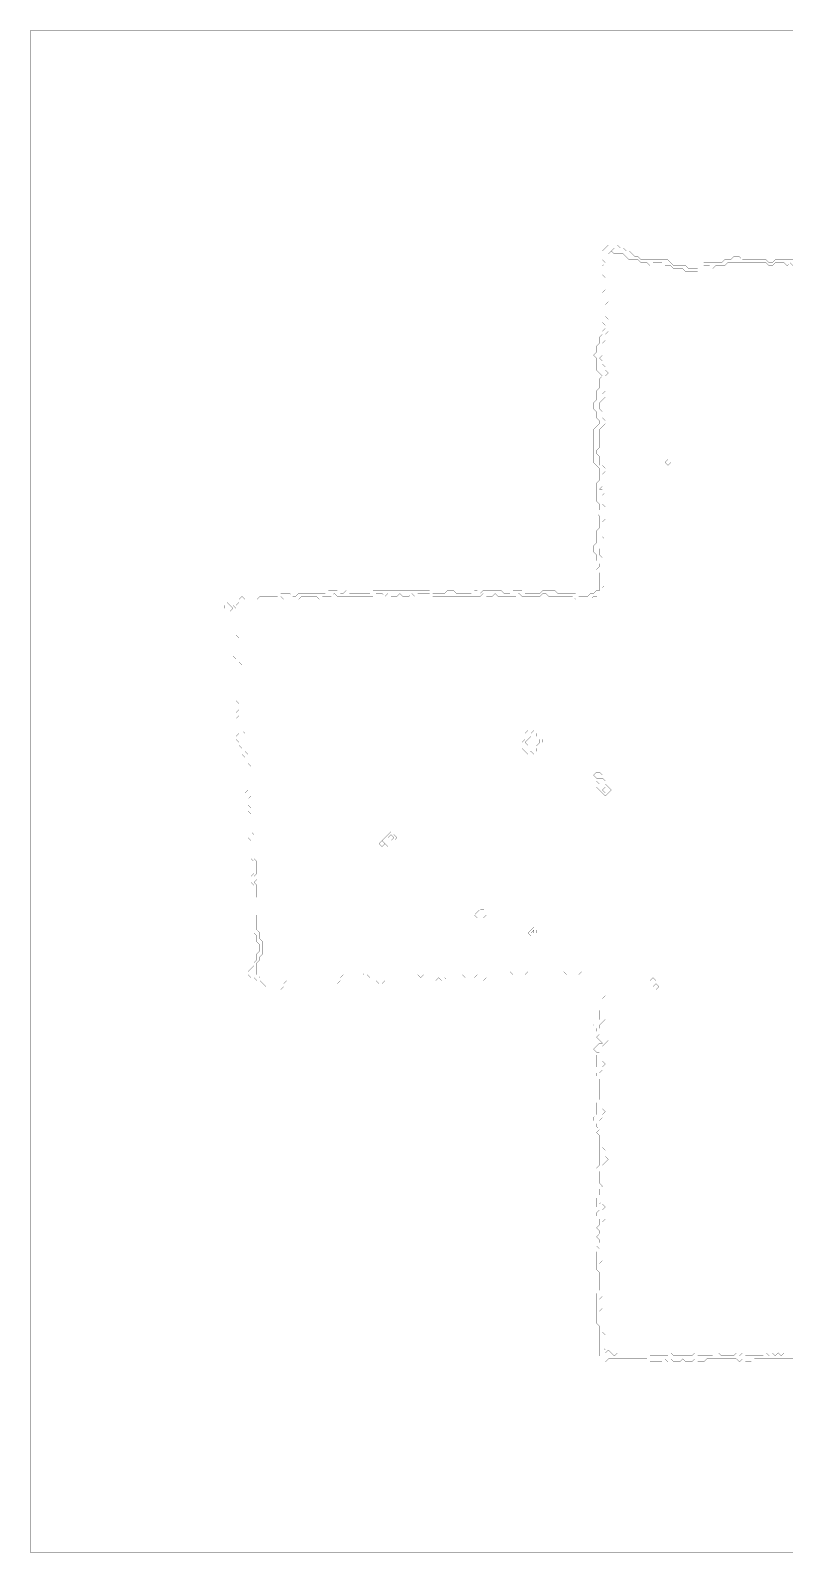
# Model space of a CAD drawing. Header units: metres. Extents: x 0 to 4936, y -4936 to 0.
# Drawn here: x 0 to 2468, y -4936 to 0 of the extents above; entities that cross this region are included whole.
import ezdxf

# ---------------------------------------------------------------- set-up
doc = ezdxf.new("R2010")
doc.units = ezdxf.units.M
doc.layers.add('conductor', color=1, linetype='Continuous')
doc.layers.add('substrate', color=5, linetype='Continuous')

msp = doc.modelspace()

# ---------------------------------------------------------------- linework, layer by layer
at = {"layer": 'conductor', "const_width": 0.5}
msp.add_lwpolyline([(2472.5, -763), (2462.8, -753.3), (2453.2, -763), (2443.5, -753.3), (2433.9, -753.3), (2424.2, -753.3), (2414.6, -753.3), (2404.9, -763), (2395.2, -763), (2385.6, -753.3), (2375.9, -753.3), (2366.3, -753.3), (2356.6, -753.3), (2346.9, -753.3), (2337.3, -753.3), (2327.6, -753.3), (2318, -753.3), (2308.3, -753.3), (2298.7, -753.3), (2289, -753.3), (2279.3, -753.3), (2269.7, -753.3), (2260, -753.3), (2250.4, -763), (2240.7, -763), (2231, -763), (2221.4, -763), (2211.7, -772.7), (2202.1, -763), (2192.4, -763), (2182.8, -763), (2173.1, -772.7), (2163.4, -782.3), (2153.8, -782.3), (2144.1, -782.3), (2134.5, -782.3), (2124.8, -782.3), (2115.1, -772.7), (2105.5, -772.7), (2095.8, -772.7), (2086.2, -772.7), (2076.5, -763), (2066.9, -763), (2057.2, -763), (2047.5, -753.3), (2037.9, -753.3), (2028.2, -753.3), (2018.6, -753.3), (2008.9, -763), (1999.2, -753.3), (1989.6, -753.3), (1979.9, -753.3), (1970.3, -743.7), (1960.6, -743.7), (1951, -743.7), (1941.3, -743.7), (1931.6, -734), (1922, -724.4), (1912.3, -724.4), (1902.7, -724.4), (1893, -724.4), (1883.3, -714.7), (1893, -705), (1883.3, -714.7), (1873.7, -724.4), (1873.7, -734), (1873.7, -743.7), (1873.7, -753.3), (1873.7, -763), (1873.7, -772.7), (1873.7, -782.3), (1873.7, -792), (1873.7, -801.6), (1873.7, -811.3), (1873.7, -820.9), (1873.7, -830.6), (1873.7, -840.3), (1873.7, -849.9), (1873.7, -859.6), (1873.7, -869.2), (1873.7, -878.9), (1864, -888.6), (1864, -898.2), (1864, -907.9), (1864, -917.5), (1864, -927.2), (1873.7, -936.8), (1873.7, -946.5), (1873.7, -956.2), (1873.7, -965.8), (1873.7, -975.5), (1864, -985.1), (1864, -994.8), (1864, -1004.5), (1854.4, -1014.1), (1854.4, -1023.8), (1854.4, -1033.4), (1854.4, -1043.1), (1854.4, -1052.7), (1844.7, -1062.4), (1854.4, -1072.1), (1854.4, -1081.7), (1864, -1091.4), (1864, -1101), (1873.7, -1110.7), (1864, -1120.4), (1864, -1130), (1864, -1139.7), (1864, -1149.3), (1864, -1159), (1864, -1168.6), (1854.4, -1178.3), (1864, -1188), (1854.4, -1197.6), (1844.7, -1207.3), (1844.7, -1216.9), (1844.7, -1226.6), (1854.4, -1236.2), (1854.4, -1245.9), (1854.4, -1255.6), (1864, -1265.2), (1864, -1274.9), (1854.4, -1284.5), (1844.7, -1294.2), (1844.7, -1303.9), (1844.7, -1313.5), (1844.7, -1323.2), (1844.7, -1332.8), (1844.7, -1342.5), (1844.7, -1352.1), (1835.1, -1361.8), (1835.1, -1371.5), (1844.7, -1381.1), (1844.7, -1390.8), (1844.7, -1400.4), (1844.7, -1410.1), (1854.4, -1410.1), (1864, -1419.8), (1864, -1429.4), (1854.4, -1439.1), (1854.4, -1448.7), (1854.4, -1458.4), (1854.4, -1468), (1854.4, -1477.7), (1844.7, -1487.4), (1854.4, -1487.4), (1864, -1497), (1854.4, -1506.7), (1854.4, -1516.3), (1854.4, -1526), (1854.4, -1535.7), (1864, -1545.3), (1864, -1555), (1864, -1564.6), (1864, -1574.3), (1864, -1583.9), (1854.4, -1593.6), (1854.4, -1603.3), (1854.4, -1612.9), (1854.4, -1622.6), (1854.4, -1632.2), (1854.4, -1641.9), (1864, -1651.6), (1854.4, -1661.2), (1854.4, -1670.9), (1844.7, -1680.5), (1844.7, -1690.2), (1844.7, -1699.8), (1854.4, -1709.5), (1854.4, -1719.2), (1854.4, -1728.8), (1854.4, -1738.5), (1854.4, -1748.1), (1854.4, -1757.8), (1854.4, -1767.5), (1864, -1777.1), (1864, -1786.8), (1864, -1796.4), (1854.4, -1806.1), (1854.4, -1815.7), (1844.7, -1825.4), (1835.1, -1835.1), (1825.4, -1835.1), (1815.7, -1844.7), (1806.1, -1844.7), (1796.4, -1844.7), (1786.8, -1844.7), (1777.1, -1844.7), (1767.5, -1844.7), (1757.8, -1835.1), (1748.1, -1835.1), (1738.5, -1835.1), (1728.8, -1835.1), (1719.2, -1835.1), (1709.5, -1835.1), (1699.8, -1835.1), (1690.2, -1835.1), (1680.5, -1835.1), (1670.9, -1825.4), (1661.2, -1825.4), (1651.6, -1835.1), (1641.9, -1835.1), (1632.2, -1835.1), (1622.6, -1835.1), (1612.9, -1835.1), (1603.3, -1835.1), (1593.6, -1835.1), (1583.9, -1825.4), (1574.3, -1835.1), (1564.6, -1835.1), (1555, -1835.1), (1545.3, -1835.1), (1535.7, -1835.1), (1526, -1835.1), (1516.3, -1835.1), (1506.7, -1825.4), (1497, -1835.1), (1487.4, -1835.1), (1477.7, -1835.1), (1468, -1825.4), (1458.4, -1835.1), (1448.7, -1835.1), (1439.1, -1835.1), (1429.4, -1835.1), (1419.8, -1835.1), (1410.1, -1835.1), (1400.4, -1835.1), (1390.8, -1835.1), (1381.1, -1835.1), (1371.5, -1835.1), (1361.8, -1835.1), (1352.1, -1835.1), (1342.5, -1835.1), (1332.8, -1835.1), (1323.2, -1835.1), (1313.5, -1835.1), (1303.9, -1835.1), (1294.2, -1825.4), (1284.5, -1825.4), (1274.9, -1825.4), (1265.2, -1825.4), (1255.6, -1825.4), (1245.9, -1835.1), (1236.2, -1825.4), (1226.6, -1835.1), (1216.9, -1835.1), (1207.3, -1835.1), (1197.6, -1825.4), (1188, -1835.1), (1178.3, -1835.1), (1168.6, -1835.1), (1159, -1825.4), (1149.3, -1835.1), (1139.7, -1825.4), (1130, -1825.4), (1120.4, -1825.4), (1110.7, -1835.1), (1101, -1835.1), (1091.4, -1835.1), (1081.7, -1835.1), (1072.1, -1835.1), (1062.4, -1835.1), (1052.7, -1835.1), (1043.1, -1835.1), (1033.4, -1835.1), (1023.8, -1835.1), (1014.1, -1835.1), (1004.5, -1835.1), (994.8, -1835.1), (985.1, -1825.4), (975.5, -1835.1), (965.8, -1835.1), (956.2, -1835.1), (946.5, -1835.1), (936.8, -1844.7), (927.2, -1835.1), (917.5, -1835.1), (907.9, -1835.1), (898.2, -1835.1), (888.6, -1835.1), (878.9, -1835.1), (869.2, -1844.7), (859.6, -1844.7), (849.9, -1844.7), (840.3, -1844.7), (830.6, -1844.7), (820.9, -1844.7), (811.3, -1835.1), (801.6, -1844.7), (792, -1844.7), (782.3, -1844.7), (772.7, -1844.7), (763, -1844.7), (753.3, -1854.4), (743.7, -1854.4), (734, -1854.4), (724.4, -1854.4), (714.7, -1854.4), (705, -1854.4), (695.4, -1854.4), (685.7, -1854.4), (676.1, -1854.4), (666.4, -1864), (656.8, -1864), (666.4, -1873.7), (666.4, -1883.3), (666.4, -1893), (666.4, -1902.7), (666.4, -1912.3), (676.1, -1922), (676.1, -1931.6), (676.1, -1941.3), (676.1, -1951), (666.4, -1960.6), (676.1, -1970.3), (676.1, -1979.9), (676.1, -1989.6), (676.1, -1999.2), (676.1, -2008.9), (676.1, -2018.6), (676.1, -2028.2), (676.1, -2037.9), (676.1, -2047.5), (685.7, -2057.2), (685.7, -2066.9), (685.7, -2076.5), (685.7, -2086.2), (685.7, -2095.8), (685.7, -2105.5), (685.7, -2115.1), (685.7, -2124.8), (685.7, -2134.5), (685.7, -2144.1), (685.7, -2153.8), (685.7, -2163.4), (685.7, -2173.1), (685.7, -2182.8), (685.7, -2192.4), (685.7, -2202.1), (685.7, -2211.7), (685.7, -2221.4), (685.7, -2231), (685.7, -2240.7), (685.7, -2250.4), (685.7, -2260), (685.7, -2269.7), (695.4, -2279.3), (695.4, -2289), (695.4, -2298.7), (695.4, -2308.3), (695.4, -2318), (695.4, -2327.6), (695.4, -2337.3), (705, -2346.9), (705, -2356.6), (705, -2366.3), (705, -2375.9), (714.7, -2385.6), (714.7, -2395.2), (714.7, -2404.9), (714.7, -2414.6), (714.7, -2424.2), (714.7, -2433.9), (714.7, -2443.5), (714.7, -2453.2), (714.7, -2462.8), (714.7, -2472.5), (714.7, -2482.2), (705, -2491.8), (705, -2501.5), (705, -2511.1), (714.7, -2520.8), (705, -2530.4), (714.7, -2540.1), (714.7, -2549.8), (714.7, -2559.4), (714.7, -2569.1), (714.7, -2578.7), (714.7, -2588.4), (714.7, -2598.1), (724.4, -2607.7), (724.4, -2617.4), (724.4, -2627), (724.4, -2636.7), (724.4, -2646.3), (724.4, -2656), (724.4, -2665.7), (724.4, -2675.3), (724.4, -2685), (734, -2694.6), (734, -2704.3), (734, -2714), (734, -2723.6), (734, -2733.3), (724.4, -2742.9), (734, -2752.6), (724.4, -2762.2), (734, -2771.9), (734, -2781.6), (734, -2791.2), (734, -2800.9), (734, -2810.5), (724.4, -2820.2), (724.4, -2829.9), (724.4, -2839.5), (724.4, -2849.2), (724.4, -2858.8), (734, -2868.5), (734, -2878.1), (734, -2887.8), (734, -2897.5), (734, -2907.1), (734, -2916.8), (743.7, -2926.4), (743.7, -2936.1), (743.7, -2945.8), (753.3, -2955.4), (753.3, -2965.1), (753.3, -2974.7), (753.3, -2984.4), (753.3, -2994), (743.7, -3003.7), (743.7, -3013.4), (734, -3023), (734, -3032.7), (734, -3042.3), (734, -3052), (734, -3061.7), (743.7, -3071.3), (753.3, -3071.3), (763, -3071.3), (772.7, -3081), (782.3, -3081), (792, -3081), (801.6, -3090.6), (811.3, -3090.6), (820.9, -3090.6), (830.6, -3081), (840.3, -3081), (849.9, -3081), (859.6, -3081), (869.2, -3081), (878.9, -3081), (888.6, -3081), (898.2, -3081), (907.9, -3071.3), (917.5, -3071.3), (927.2, -3071.3), (936.8, -3071.3), (946.5, -3071.3), (956.2, -3071.3), (965.8, -3071.3), (975.5, -3071.3), (985.1, -3071.3), (994.8, -3071.3), (1004.5, -3071.3), (1014.1, -3061.7), (1023.8, -3061.7), (1033.4, -3061.7), (1043.1, -3061.7), (1052.7, -3061.7), (1062.4, -3061.7), (1072.1, -3052), (1081.7, -3061.7), (1091.4, -3061.7), (1101, -3071.3), (1110.7, -3071.3), (1120.4, -3071.3), (1130, -3071.3), (1139.7, -3071.3), (1149.3, -3071.3), (1159, -3071.3), (1168.6, -3071.3), (1178.3, -3071.3), (1188, -3071.3), (1197.6, -3071.3), (1207.3, -3071.3), (1216.9, -3071.3), (1226.6, -3061.7), (1236.2, -3061.7), (1245.9, -3061.7), (1255.6, -3061.7), (1265.2, -3071.3), (1274.9, -3061.7), (1284.5, -3061.7), (1294.2, -3061.7), (1303.9, -3061.7), (1313.5, -3061.7), (1323.2, -3061.7), (1332.8, -3061.7), (1342.5, -3061.7), (1352.1, -3061.7), (1361.8, -3061.7), (1371.5, -3061.7), (1381.1, -3061.7), (1390.8, -3061.7), (1400.4, -3061.7), (1410.1, -3071.3), (1419.8, -3071.3), (1429.4, -3071.3), (1439.1, -3071.3), (1448.7, -3061.7), (1458.4, -3061.7), (1468, -3061.7), (1477.7, -3061.7), (1487.4, -3061.7), (1497, -3061.7), (1506.7, -3061.7), (1516.3, -3061.7), (1526, -3052), (1535.7, -3052), (1545.3, -3052), (1555, -3052), (1564.6, -3061.7), (1574.3, -3061.7), (1583.9, -3061.7), (1593.6, -3061.7), (1603.3, -3061.7), (1612.9, -3052), (1622.6, -3052), (1632.2, -3052), (1641.9, -3052), (1651.6, -3052), (1661.2, -3052), (1670.9, -3052), (1680.5, -3052), (1690.2, -3052), (1699.8, -3052), (1709.5, -3052), (1719.2, -3052), (1728.8, -3052), (1738.5, -3061.7), (1748.1, -3061.7), (1757.8, -3061.7), (1767.5, -3061.7), (1777.1, -3061.7), (1786.8, -3052), (1796.4, -3052), (1806.1, -3052), (1815.7, -3052), (1825.4, -3061.7), (1835.1, -3061.7), (1844.7, -3071.3), (1854.4, -3081), (1864, -3090.6), (1864, -3100.3), (1873.7, -3109.9), (1873.7, -3119.6), (1873.7, -3129.3), (1873.7, -3138.9), (1864, -3148.6), (1864, -3158.2), (1864, -3167.9), (1864, -3177.5), (1864, -3187.2), (1864, -3196.9), (1864, -3206.5), (1854.4, -3216.2), (1844.7, -3225.8), (1844.7, -3235.5), (1854.4, -3235.5), (1864, -3245.2), (1864, -3254.8), (1864, -3264.5), (1873.7, -3274.1), (1864, -3283.8), (1854.4, -3293.4), (1854.4, -3303.1), (1854.4, -3312.8), (1854.4, -3322.4), (1854.4, -3332.1), (1844.7, -3341.7), (1854.4, -3341.7), (1864, -3351.4), (1854.4, -3361.1), (1854.4, -3370.7), (1844.7, -3380.4), (1854.4, -3390), (1864, -3399.7), (1864, -3409.3), (1864, -3419), (1864, -3428.7), (1864, -3438.3), (1864, -3448), (1854.4, -3457.6), (1854.4, -3467.3), (1854.4, -3477), (1854.4, -3486.6), (1844.7, -3496.3), (1854.4, -3496.3), (1864, -3505.9), (1854.4, -3515.6), (1854.4, -3525.2), (1844.7, -3534.9), (1854.4, -3544.6), (1854.4, -3554.2), (1864, -3563.9), (1864, -3573.5), (1873.7, -3583.2), (1864, -3592.9), (1854.4, -3602.5), (1854.4, -3612.2), (1854.4, -3621.8), (1864, -3631.5), (1864, -3641.1), (1864, -3650.8), (1873.7, -3660.5), (1864, -3670.1), (1854.4, -3679.8), (1854.4, -3689.4), (1854.4, -3699.1), (1864, -3708.8), (1864, -3718.4), (1864, -3728.1), (1873.7, -3737.7), (1864, -3747.4), (1864, -3757), (1854.4, -3766.7), (1854.4, -3776.4), (1854.4, -3786), (1854.4, -3795.7), (1844.7, -3805.3), (1854.4, -3805.3), (1864, -3815), (1854.4, -3824.6), (1854.4, -3834.3), (1854.4, -3844), (1864, -3853.6), (1854.4, -3863.3), (1854.4, -3872.9), (1854.4, -3882.6), (1854.4, -3892.3), (1854.4, -3901.9), (1854.4, -3911.6), (1854.4, -3921.2), (1854.4, -3930.9), (1854.4, -3940.5), (1854.4, -3950.2), (1854.4, -3959.9), (1854.4, -3969.5), (1854.4, -3979.2), (1854.4, -3988.8), (1844.7, -3998.5), (1854.4, -4008.2), (1854.4, -4017.8), (1854.4, -4027.5), (1854.4, -4037.1), (1854.4, -4046.8), (1854.4, -4056.4), (1854.4, -4066.1), (1854.4, -4075.8), (1854.4, -4085.4), (1854.4, -4095.1), (1854.4, -4104.7), (1844.7, -4114.4), (1854.4, -4124.1), (1854.4, -4133.7), (1854.4, -4143.4), (1844.7, -4153), (1854.4, -4162.7), (1854.4, -4172.3), (1854.4, -4182), (1854.4, -4191.7), (1854.4, -4201.3), (1854.4, -4211), (1854.4, -4220.6), (1864, -4230.3), (1854.4, -4240), (1854.4, -4249.6), (1854.4, -4259.3), (1854.4, -4268.9), (1864, -4278.6), (1864, -4288.2), (1873.7, -4278.6), (1883.3, -4288.2), (1893, -4297.9), (1902.7, -4288.2), (1912.3, -4288.2), (1922, -4288.2), (1931.6, -4288.2), (1941.3, -4288.2), (1951, -4288.2), (1960.6, -4288.2), (1970.3, -4288.2), (1979.9, -4288.2), (1989.6, -4288.2), (1999.2, -4288.2), (2008.9, -4297.9), (2018.6, -4297.9), (2028.2, -4297.9), (2037.9, -4297.9), (2047.5, -4297.9), (2057.2, -4297.9), (2066.9, -4297.9), (2076.5, -4288.2), (2086.2, -4297.9), (2095.8, -4297.9), (2105.5, -4297.9), (2115.1, -4297.9), (2124.8, -4297.9), (2134.5, -4297.9), (2144.1, -4297.9), (2153.8, -4288.2), (2163.4, -4297.9), (2173.1, -4297.9), (2182.8, -4297.9), (2192.4, -4297.9), (2202.1, -4297.9), (2211.7, -4297.9), (2221.4, -4288.2), (2231, -4288.2), (2240.7, -4297.9), (2250.4, -4297.9), (2260, -4297.9), (2269.7, -4297.9), (2279.3, -4297.9), (2289, -4288.2), (2298.7, -4297.9), (2308.3, -4288.2), (2318, -4297.9), (2327.6, -4297.9), (2337.3, -4297.9), (2346.9, -4297.9), (2356.6, -4297.9), (2366.3, -4297.9), (2375.9, -4297.9), (2385.6, -4288.2), (2395.2, -4297.9), (2404.9, -4288.2), (2414.6, -4297.9), (2424.2, -4288.2), (2433.9, -4297.9), (2443.5, -4288.2), (2453.2, -4288.2), (2462.8, -4288.2), (2472.5, -4297.9)], dxfattribs=at)
for points in [[(2057.2, -1400.4), (2066.9, -1390.8), (2076.5, -1400.4), (2066.9, -1410.1)], [(1603.3, -2279.3), (1612.9, -2269.7), (1622.6, -2279.3), (1632.2, -2269.7), (1641.9, -2279.3), (1641.9, -2289), (1651.6, -2289), (1661.2, -2298.7), (1661.2, -2308.3), (1651.6, -2318), (1641.9, -2327.6), (1641.9, -2337.3), (1632.2, -2346.9), (1622.6, -2337.3), (1612.9, -2346.9), (1603.3, -2337.3), (1593.6, -2327.6), (1593.6, -2318), (1593.6, -2308.3), (1603.3, -2298.7), (1603.3, -2289)], [(1825.4, -2414.6), (1835.1, -2404.9), (1844.7, -2404.9), (1854.4, -2414.6), (1844.7, -2424.2), (1835.1, -2424.2)], [(1835.1, -2433.9), (1844.7, -2424.2), (1854.4, -2424.2), (1864, -2433.9), (1864, -2443.5), (1873.7, -2453.2), (1883.3, -2462.8), (1873.7, -2472.5), (1864, -2482.2), (1854.4, -2472.5), (1844.7, -2462.8), (1835.1, -2453.2), (1844.7, -2443.5)], [(1159, -2607.7), (1168.6, -2598.1), (1178.3, -2607.7), (1188, -2617.4), (1178.3, -2627), (1178.3, -2636.7), (1168.6, -2646.3), (1159, -2646.3), (1149.3, -2636.7), (1139.7, -2627), (1149.3, -2617.4)], [(1130, -2636.7), (1139.7, -2627), (1149.3, -2636.7), (1139.7, -2646.3)], [(1448.7, -2858.8), (1458.4, -2849.2), (1468, -2849.2), (1477.7, -2858.8), (1477.7, -2868.5), (1468, -2878.1), (1458.4, -2878.1), (1448.7, -2878.1), (1439.1, -2868.5)], [(1622.6, -2916.8), (1632.2, -2907.1), (1641.9, -2916.8), (1641.9, -2926.4), (1632.2, -2936.1), (1622.6, -2936.1), (1612.9, -2926.4)], [(2008.9, -3081), (2018.6, -3071.3), (2028.2, -3081), (2028.2, -3090.6), (2018.6, -3100.3), (2008.9, -3090.6)], [(2018.6, -3100.3), (2028.2, -3090.6), (2037.9, -3100.3), (2028.2, -3109.9)]]:
    msp.add_lwpolyline(points, close=True, dxfattribs=at)
at = {"layer": 'substrate', "const_width": 0.5}
for points in [[(2472.5, 0), (2462.8, 0), (2453.2, 0), (2443.5, 0), (2433.9, 0), (2424.2, 0), (2414.6, 0), (2404.9, 0), (2395.2, 0), (2385.6, 0), (2375.9, 0), (2366.3, 0), (2356.6, 0), (2346.9, 0), (2337.3, 0), (2327.6, 0), (2318, 0), (2308.3, 0), (2298.7, 0), (2289, 0), (2279.3, 0), (2269.7, 0), (2260, 0), (2250.4, 0), (2240.7, 0), (2231, 0), (2221.4, 0), (2211.7, 0), (2202.1, 0), (2192.4, 0), (2182.8, 0), (2173.1, 0), (2163.4, 0), (2153.8, 0), (2144.1, 0), (2134.5, 0), (2124.8, 0), (2115.1, 0), (2105.5, 0), (2095.8, 0), (2086.2, 0), (2076.5, 0), (2066.9, 0), (2057.2, 0), (2047.5, 0), (2037.9, 0), (2028.2, 0), (2018.6, 0), (2008.9, 0), (1999.2, 0), (1989.6, 0), (1979.9, 0), (1970.3, 0), (1960.6, 0), (1951, 0), (1941.3, 0), (1931.6, 0), (1922, 0), (1912.3, 0), (1902.7, 0), (1893, 0), (1883.3, 0), (1873.7, 0), (1864, 0), (1854.4, 0), (1844.7, 0), (1835.1, 0), (1825.4, 0), (1815.7, 0), (1806.1, 0), (1796.4, 0), (1786.8, 0), (1777.1, 0), (1767.5, 0), (1757.8, 0), (1748.1, 0), (1738.5, 0), (1728.8, 0), (1719.2, 0), (1709.5, 0), (1699.8, 0), (1690.2, 0), (1680.5, 0), (1670.9, 0), (1661.2, 0), (1651.6, 0), (1641.9, 0), (1632.2, 0), (1622.6, 0), (1612.9, 0), (1603.3, 0), (1593.6, 0), (1583.9, 0), (1574.3, 0), (1564.6, 0), (1555, 0), (1545.3, 0), (1535.7, 0), (1526, 0), (1516.3, 0), (1506.7, 0), (1497, 0), (1487.4, 0), (1477.7, 0), (1468, 0), (1458.4, 0), (1448.7, 0), (1439.1, 0), (1429.4, 0), (1419.8, 0), (1410.1, 0), (1400.4, 0), (1390.8, 0), (1381.1, 0), (1371.5, 0), (1361.8, 0), (1352.1, 0), (1342.5, 0), (1332.8, 0), (1323.2, 0), (1313.5, 0), (1303.9, 0), (1294.2, 0), (1284.5, 0), (1274.9, 0), (1265.2, 0), (1255.6, 0), (1245.9, 0), (1236.2, 0), (1226.6, 0), (1216.9, 0), (1207.3, 0), (1197.6, 0), (1188, 0), (1178.3, 0), (1168.6, 0), (1159, 0), (1149.3, 0), (1139.7, 0), (1130, 0), (1120.4, 0), (1110.7, 0), (1101, 0), (1091.4, 0), (1081.7, 0), (1072.1, 0), (1062.4, 0), (1052.7, 0), (1043.1, 0), (1033.4, 0), (1023.8, 0), (1014.1, 0), (1004.5, 0), (994.8, 0), (985.1, 0), (975.5, 0), (965.8, 0), (956.2, 0), (946.5, 0), (936.8, 0), (927.2, 0), (917.5, 0), (907.9, 0), (898.2, 0), (888.6, 0), (878.9, 0), (869.2, 0), (859.6, 0), (849.9, 0), (840.3, 0), (830.6, 0), (820.9, 0), (811.3, 0), (801.6, 0), (792, 0), (782.3, 0), (772.7, 0), (763, 0), (753.3, 0), (743.7, 0), (734, 0), (724.4, 0), (714.7, 0), (705, 0), (695.4, 0), (685.7, 0), (676.1, 0), (666.4, 0), (656.8, 0), (647.1, 0), (637.4, 0), (627.8, 0), (618.1, 0), (608.5, 0), (598.8, 0), (589.2, 0), (579.5, 0), (569.8, 0), (560.2, 0), (550.5, 0), (540.9, 0), (531.2, 0), (521.5, 0), (511.9, 0), (502.2, 0), (492.6, 0), (482.9, 0), (473.3, 0), (463.6, 0), (453.9, 0), (444.3, 0), (434.6, 0), (425, 0), (415.3, 0), (405.6, 0), (396, 0), (386.3, 0), (376.7, 0), (367, 0), (357.4, 0), (347.7, 0), (338, 0), (328.4, 0), (318.7, 0), (309.1, 0), (299.4, 0), (289.7, 0), (280.1, 0), (270.4, 0), (260.8, 0), (251.1, 0), (241.5, 0), (231.8, 0), (222.1, 0), (212.5, 0), (202.8, 0), (193.2, 0), (183.5, 0), (173.8, 0), (164.2, 0), (154.5, 0), (144.9, 0), (135.2, 0), (125.6, 0), (115.9, 0), (106.2, 0), (96.6, 0), (86.9, 0), (77.3, 0), (67.6, 0), (57.9, 0), (48.3, 0), (38.6, 0), (29, 0), (19.3, 0), (9.7, 0), (0, 0), (0, -9.7), (0, -19.3), (0, -29), (0, -38.6), (0, -48.3), (0, -57.9), (0, -67.6), (0, -77.3), (0, -86.9), (0, -96.6), (0, -106.2), (0, -115.9), (0, -125.6), (0, -135.2), (0, -144.9), (0, -154.5), (0, -164.2), (0, -173.8), (0, -183.5), (0, -193.2), (0, -202.8), (0, -212.5), (0, -222.1), (0, -231.8), (0, -241.5), (0, -251.1), (0, -260.8), (0, -270.4), (0, -280.1), (0, -289.7), (0, -299.4), (0, -309.1), (0, -318.7), (0, -328.4), (0, -338), (0, -347.7), (0, -357.4), (0, -367), (0, -376.7), (0, -386.3), (0, -396), (0, -405.6), (0, -415.3), (0, -425), (0, -434.6), (0, -444.3), (0, -453.9), (0, -463.6), (0, -473.3), (0, -482.9), (0, -492.6), (0, -502.2), (0, -511.9), (0, -521.5), (0, -531.2), (0, -540.9), (0, -550.5), (0, -560.2), (0, -569.8), (0, -579.5), (0, -589.2), (0, -598.8), (0, -608.5), (0, -618.1), (0, -627.8), (0, -637.4), (0, -647.1), (0, -656.8), (0, -666.4), (0, -676.1), (0, -685.7), (0, -695.4), (0, -705), (0, -714.7), (0, -724.4), (0, -734), (0, -743.7), (0, -753.3), (0, -763), (0, -772.7), (0, -782.3), (0, -792), (0, -801.6), (0, -811.3), (0, -820.9), (0, -830.6), (0, -840.3), (0, -849.9), (0, -859.6), (0, -869.2), (0, -878.9), (0, -888.6), (0, -898.2), (0, -907.9), (0, -917.5), (0, -927.2), (0, -936.8), (0, -946.5), (0, -956.2), (0, -965.8), (0, -975.5), (0, -985.1), (0, -994.8), (0, -1004.5), (0, -1014.1), (0, -1023.8), (0, -1033.4), (0, -1043.1), (0, -1052.7), (0, -1062.4), (0, -1072.1), (0, -1081.7), (0, -1091.4), (0, -1101), (0, -1110.7), (0, -1120.4), (0, -1130), (0, -1139.7), (0, -1149.3), (0, -1159), (0, -1168.6), (0, -1178.3), (0, -1188), (0, -1197.6), (0, -1207.3), (0, -1216.9), (0, -1226.6), (0, -1236.2), (0, -1245.9), (0, -1255.6), (0, -1265.2), (0, -1274.9), (0, -1284.5), (0, -1294.2), (0, -1303.9), (0, -1313.5), (0, -1323.2), (0, -1332.8), (0, -1342.5), (0, -1352.1), (0, -1361.8), (0, -1371.5), (0, -1381.1), (0, -1390.8), (0, -1400.4), (0, -1410.1), (0, -1419.8), (0, -1429.4), (0, -1439.1), (0, -1448.7), (0, -1458.4), (0, -1468), (0, -1477.7), (0, -1487.4), (0, -1497), (0, -1506.7), (0, -1516.3), (0, -1526), (0, -1535.7), (0, -1545.3), (0, -1555), (0, -1564.6), (0, -1574.3), (0, -1583.9), (0, -1593.6), (0, -1603.3), (0, -1612.9), (0, -1622.6), (0, -1632.2), (0, -1641.9), (0, -1651.6), (0, -1661.2), (0, -1670.9), (0, -1680.5), (0, -1690.2), (0, -1699.8), (0, -1709.5), (0, -1719.2), (0, -1728.8), (0, -1738.5), (0, -1748.1), (0, -1757.8), (0, -1767.5), (0, -1777.1), (0, -1786.8), (0, -1796.4), (0, -1806.1), (0, -1815.7), (0, -1825.4), (0, -1835.1), (0, -1844.7), (0, -1854.4), (0, -1864), (0, -1873.7), (0, -1883.3), (0, -1893), (0, -1902.7), (0, -1912.3), (0, -1922), (0, -1931.6), (0, -1941.3), (0, -1951), (0, -1960.6), (0, -1970.3), (0, -1979.9), (0, -1989.6), (0, -1999.2), (0, -2008.9), (0, -2018.6), (0, -2028.2), (0, -2037.9), (0, -2047.5), (0, -2057.2), (0, -2066.9), (0, -2076.5), (0, -2086.2), (0, -2095.8), (0, -2105.5), (0, -2115.1), (0, -2124.8), (0, -2134.5), (0, -2144.1), (0, -2153.8), (0, -2163.4), (0, -2173.1), (0, -2182.8), (0, -2192.4), (0, -2202.1), (0, -2211.7), (0, -2221.4), (0, -2231), (0, -2240.7), (0, -2250.4), (0, -2260), (0, -2269.7), (0, -2279.3), (0, -2289), (0, -2298.7), (0, -2308.3), (0, -2318), (0, -2327.6), (0, -2337.3), (0, -2346.9), (0, -2356.6), (0, -2366.3), (0, -2375.9), (0, -2385.6), (0, -2395.2), (0, -2404.9), (0, -2414.6), (0, -2424.2), (0, -2433.9), (0, -2443.5), (0, -2453.2), (0, -2462.8), (0, -2472.5), (0, -2482.2), (0, -2491.8), (0, -2501.5), (0, -2511.1), (0, -2520.8), (0, -2530.4), (0, -2540.1), (0, -2549.8), (0, -2559.4), (0, -2569.1), (0, -2578.7), (0, -2588.4), (0, -2598.1), (0, -2607.7), (0, -2617.4), (0, -2627), (0, -2636.7), (0, -2646.3), (0, -2656), (0, -2665.7), (0, -2675.3), (0, -2685), (0, -2694.6), (0, -2704.3), (0, -2714), (0, -2723.6), (0, -2733.3), (0, -2742.9), (0, -2752.6), (0, -2762.2), (0, -2771.9), (0, -2781.6), (0, -2791.2), (0, -2800.9), (0, -2810.5), (0, -2820.2), (0, -2829.9), (0, -2839.5), (0, -2849.2), (0, -2858.8), (0, -2868.5), (0, -2878.1), (0, -2887.8), (0, -2897.5), (0, -2907.1), (0, -2916.8), (0, -2926.4), (0, -2936.1), (0, -2945.8), (0, -2955.4), (0, -2965.1), (0, -2974.7), (0, -2984.4), (0, -2994), (0, -3003.7), (0, -3013.4), (0, -3023), (0, -3032.7), (0, -3042.3), (0, -3052), (0, -3061.7), (0, -3071.3), (0, -3081), (0, -3090.6), (0, -3100.3), (0, -3109.9), (0, -3119.6), (0, -3129.3), (0, -3138.9), (0, -3148.6), (0, -3158.2), (0, -3167.9), (0, -3177.5), (0, -3187.2), (0, -3196.9), (0, -3206.5), (0, -3216.2), (0, -3225.8), (0, -3235.5), (0, -3245.2), (0, -3254.8), (0, -3264.5), (0, -3274.1), (0, -3283.8), (0, -3293.4), (0, -3303.1), (0, -3312.8), (0, -3322.4), (0, -3332.1), (0, -3341.7), (0, -3351.4), (0, -3361.1), (0, -3370.7), (0, -3380.4), (0, -3390), (0, -3399.7), (0, -3409.3), (0, -3419), (0, -3428.7), (0, -3438.3), (0, -3448), (0, -3457.6), (0, -3467.3), (0, -3477), (0, -3486.6), (0, -3496.3), (0, -3505.9), (0, -3515.6), (0, -3525.2), (0, -3534.9), (0, -3544.6), (0, -3554.2), (0, -3563.9), (0, -3573.5), (0, -3583.2), (0, -3592.9), (0, -3602.5), (0, -3612.2), (0, -3621.8), (0, -3631.5), (0, -3641.1), (0, -3650.8), (0, -3660.5), (0, -3670.1), (0, -3679.8), (0, -3689.4), (0, -3699.1), (0, -3708.8), (0, -3718.4), (0, -3728.1), (0, -3737.7), (0, -3747.4), (0, -3757), (0, -3766.7), (0, -3776.4), (0, -3786), (0, -3795.7), (0, -3805.3), (0, -3815), (0, -3824.6), (0, -3834.3), (0, -3844), (0, -3853.6), (0, -3863.3), (0, -3872.9), (0, -3882.6), (0, -3892.3), (0, -3901.9), (0, -3911.6), (0, -3921.2), (0, -3930.9), (0, -3940.5), (0, -3950.2), (0, -3959.9), (0, -3969.5), (0, -3979.2), (0, -3988.8), (0, -3998.5), (0, -4008.2), (0, -4017.8), (0, -4027.5), (0, -4037.1), (0, -4046.8), (0, -4056.4), (0, -4066.1), (0, -4075.8), (0, -4085.4), (0, -4095.1), (0, -4104.7), (0, -4114.4), (0, -4124.1), (0, -4133.7), (0, -4143.4), (0, -4153), (0, -4162.7), (0, -4172.3), (0, -4182), (0, -4191.7), (0, -4201.3), (0, -4211), (0, -4220.6), (0, -4230.3), (0, -4240), (0, -4249.6), (0, -4259.3), (0, -4268.9), (0, -4278.6), (0, -4288.2), (0, -4297.9), (0, -4307.6), (0, -4317.2), (0, -4326.9), (0, -4336.5), (0, -4346.2), (0, -4355.8), (0, -4365.5), (0, -4375.2), (0, -4384.8), (0, -4394.5), (0, -4404.1), (0, -4413.8), (0, -4423.5), (0, -4433.1), (0, -4442.8), (0, -4452.4), (0, -4462.1), (0, -4471.7), (0, -4481.4), (0, -4491.1), (0, -4500.7), (0, -4510.4), (0, -4520), (0, -4529.7), (0, -4539.4), (0, -4549), (0, -4558.7), (0, -4568.3), (0, -4578), (0, -4587.6), (0, -4597.3), (0, -4607), (0, -4616.6), (0, -4626.3), (0, -4635.9), (0, -4645.6), (0, -4655.3), (0, -4664.9), (0, -4674.6), (0, -4684.2), (0, -4693.9), (0, -4703.5), (0, -4713.2), (0, -4722.9), (0, -4732.5), (0, -4742.2), (0, -4751.8), (0, -4761.5), (0, -4771.2), (0, -4780.8), (0, -4790.5), (0, -4800.1), (0, -4809.8), (0, -4819.4), (0, -4829.1), (0, -4838.8), (0, -4848.4), (0, -4858.1), (0, -4867.7), (0, -4877.4), (0, -4887.1), (0, -4896.7), (0, -4906.4), (0, -4916), (0, -4925.7), (0, -4935.3), (9.7, -4935.3), (19.3, -4935.3), (29, -4935.3), (38.6, -4935.3), (48.3, -4935.3), (57.9, -4935.3), (67.6, -4935.3), (77.3, -4935.3), (86.9, -4935.3), (96.6, -4935.3), (106.2, -4935.3), (115.9, -4935.3), (125.6, -4935.3), (135.2, -4935.3), (144.9, -4935.3), (154.5, -4935.3), (164.2, -4935.3), (173.8, -4935.3), (183.5, -4935.3), (193.2, -4935.3), (202.8, -4935.3), (212.5, -4935.3), (222.1, -4935.3), (231.8, -4935.3), (241.5, -4935.3), (251.1, -4935.3), (260.8, -4935.3), (270.4, -4935.3), (280.1, -4935.3), (289.7, -4935.3), (299.4, -4935.3), (309.1, -4935.3), (318.7, -4935.3), (328.4, -4935.3), (338, -4935.3), (347.7, -4935.3), (357.4, -4935.3), (367, -4935.3), (376.7, -4935.3), (386.3, -4935.3), (396, -4935.3), (405.6, -4935.3), (415.3, -4935.3), (425, -4935.3), (434.6, -4935.3), (444.3, -4935.3), (453.9, -4935.3), (463.6, -4935.3), (473.3, -4935.3), (482.9, -4935.3), (492.6, -4935.3), (502.2, -4935.3), (511.9, -4935.3), (521.5, -4935.3), (531.2, -4935.3), (540.9, -4935.3), (550.5, -4935.3), (560.2, -4935.3), (569.8, -4935.3), (579.5, -4935.3), (589.2, -4935.3), (598.8, -4935.3), (608.5, -4935.3), (618.1, -4935.3), (627.8, -4935.3), (637.4, -4935.3), (647.1, -4935.3), (656.8, -4935.3), (666.4, -4935.3), (676.1, -4935.3), (685.7, -4935.3), (695.4, -4935.3), (705, -4935.3), (714.7, -4935.3), (724.4, -4935.3), (734, -4935.3), (743.7, -4935.3), (753.3, -4935.3), (763, -4935.3), (772.7, -4935.3), (782.3, -4935.3), (792, -4935.3), (801.6, -4935.3), (811.3, -4935.3), (820.9, -4935.3), (830.6, -4935.3), (840.3, -4935.3), (849.9, -4935.3), (859.6, -4935.3), (869.2, -4935.3), (878.9, -4935.3), (888.6, -4935.3), (898.2, -4935.3), (907.9, -4935.3), (917.5, -4935.3), (927.2, -4935.3), (936.8, -4935.3), (946.5, -4935.3), (956.2, -4935.3), (965.8, -4935.3), (975.5, -4935.3), (985.1, -4935.3), (994.8, -4935.3), (1004.5, -4935.3), (1014.1, -4935.3), (1023.8, -4935.3), (1033.4, -4935.3), (1043.1, -4935.3), (1052.7, -4935.3), (1062.4, -4935.3), (1072.1, -4935.3), (1081.7, -4935.3), (1091.4, -4935.3), (1101, -4935.3), (1110.7, -4935.3), (1120.4, -4935.3), (1130, -4935.3), (1139.7, -4935.3), (1149.3, -4935.3), (1159, -4935.3), (1168.6, -4935.3), (1178.3, -4935.3), (1188, -4935.3), (1197.6, -4935.3), (1207.3, -4935.3), (1216.9, -4935.3), (1226.6, -4935.3), (1236.2, -4935.3), (1245.9, -4935.3), (1255.6, -4935.3), (1265.2, -4935.3), (1274.9, -4935.3), (1284.5, -4935.3), (1294.2, -4935.3), (1303.9, -4935.3), (1313.5, -4935.3), (1323.2, -4935.3), (1332.8, -4935.3), (1342.5, -4935.3), (1352.1, -4935.3), (1361.8, -4935.3), (1371.5, -4935.3), (1381.1, -4935.3), (1390.8, -4935.3), (1400.4, -4935.3), (1410.1, -4935.3), (1419.8, -4935.3), (1429.4, -4935.3), (1439.1, -4935.3), (1448.7, -4935.3), (1458.4, -4935.3), (1468, -4935.3), (1477.7, -4935.3), (1487.4, -4935.3), (1497, -4935.3), (1506.7, -4935.3), (1516.3, -4935.3), (1526, -4935.3), (1535.7, -4935.3), (1545.3, -4935.3), (1555, -4935.3), (1564.6, -4935.3), (1574.3, -4935.3), (1583.9, -4935.3), (1593.6, -4935.3), (1603.3, -4935.3), (1612.9, -4935.3), (1622.6, -4935.3), (1632.2, -4935.3), (1641.9, -4935.3), (1651.6, -4935.3), (1661.2, -4935.3), (1670.9, -4935.3), (1680.5, -4935.3), (1690.2, -4935.3), (1699.8, -4935.3), (1709.5, -4935.3), (1719.2, -4935.3), (1728.8, -4935.3), (1738.5, -4935.3), (1748.1, -4935.3), (1757.8, -4935.3), (1767.5, -4935.3), (1777.1, -4935.3), (1786.8, -4935.3), (1796.4, -4935.3), (1806.1, -4935.3), (1815.7, -4935.3), (1825.4, -4935.3), (1835.1, -4935.3), (1844.7, -4935.3), (1854.4, -4935.3), (1864, -4935.3), (1873.7, -4935.3), (1883.3, -4935.3), (1893, -4935.3), (1902.7, -4935.3), (1912.3, -4935.3), (1922, -4935.3), (1931.6, -4935.3), (1941.3, -4935.3), (1951, -4935.3), (1960.6, -4935.3), (1970.3, -4935.3), (1979.9, -4935.3), (1989.6, -4935.3), (1999.2, -4935.3), (2008.9, -4935.3), (2018.6, -4935.3), (2028.2, -4935.3), (2037.9, -4935.3), (2047.5, -4935.3), (2057.2, -4935.3), (2066.9, -4935.3), (2076.5, -4935.3), (2086.2, -4935.3), (2095.8, -4935.3), (2105.5, -4935.3), (2115.1, -4935.3), (2124.8, -4935.3), (2134.5, -4935.3), (2144.1, -4935.3), (2153.8, -4935.3), (2163.4, -4935.3), (2173.1, -4935.3), (2182.8, -4935.3), (2192.4, -4935.3), (2202.1, -4935.3), (2211.7, -4935.3), (2221.4, -4935.3), (2231, -4935.3), (2240.7, -4935.3), (2250.4, -4935.3), (2260, -4935.3), (2269.7, -4935.3), (2279.3, -4935.3), (2289, -4935.3), (2298.7, -4935.3), (2308.3, -4935.3), (2318, -4935.3), (2327.6, -4935.3), (2337.3, -4935.3), (2346.9, -4935.3), (2356.6, -4935.3), (2366.3, -4935.3), (2375.9, -4935.3), (2385.6, -4935.3), (2395.2, -4935.3), (2404.9, -4935.3), (2414.6, -4935.3), (2424.2, -4935.3), (2433.9, -4935.3), (2443.5, -4935.3), (2453.2, -4935.3), (2462.8, -4935.3), (2472.5, -4935.3)], [(2472.5, -4307.6), (2462.8, -4307.6), (2453.2, -4307.6), (2443.5, -4307.6), (2433.9, -4307.6), (2424.2, -4307.6), (2414.6, -4307.6), (2404.9, -4307.6), (2395.2, -4307.6), (2385.6, -4307.6), (2375.9, -4307.6), (2366.3, -4307.6), (2356.6, -4307.6), (2346.9, -4307.6), (2337.3, -4317.2), (2327.6, -4317.2), (2318, -4317.2), (2308.3, -4307.6), (2298.7, -4317.2), (2289, -4307.6), (2279.3, -4307.6), (2269.7, -4307.6), (2260, -4307.6), (2250.4, -4307.6), (2240.7, -4307.6), (2231, -4307.6), (2221.4, -4307.6), (2211.7, -4307.6), (2202.1, -4307.6), (2192.4, -4307.6), (2182.8, -4317.2), (2173.1, -4317.2), (2163.4, -4317.2), (2153.8, -4307.6), (2144.1, -4317.2), (2134.5, -4317.2), (2124.8, -4317.2), (2115.1, -4307.6), (2105.5, -4317.2), (2095.8, -4317.2), (2086.2, -4317.2), (2076.5, -4307.6), (2066.9, -4317.2), (2057.2, -4307.6), (2047.5, -4317.2), (2037.9, -4317.2), (2028.2, -4317.2), (2018.6, -4317.2), (2008.9, -4317.2), (1999.2, -4307.6), (1989.6, -4307.6), (1979.9, -4307.6), (1970.3, -4307.6), (1960.6, -4307.6), (1951, -4307.6), (1941.3, -4307.6), (1931.6, -4307.6), (1922, -4307.6), (1912.3, -4307.6), (1902.7, -4307.6), (1893, -4307.6), (1883.3, -4307.6), (1873.7, -4307.6), (1864, -4317.2), (1854.4, -4307.6), (1844.7, -4297.9), (1844.7, -4288.2), (1844.7, -4278.6), (1844.7, -4268.9), (1844.7, -4259.3), (1844.7, -4249.6), (1844.7, -4240), (1844.7, -4230.3), (1844.7, -4220.6), (1844.7, -4211), (1844.7, -4201.3), (1835.1, -4191.7), (1835.1, -4182), (1835.1, -4172.3), (1835.1, -4162.7), (1835.1, -4153), (1835.1, -4143.4), (1835.1, -4133.7), (1835.1, -4124.1), (1835.1, -4114.4), (1835.1, -4104.7), (1835.1, -4095.1), (1844.7, -4085.4), (1844.7, -4075.8), (1844.7, -4066.1), (1844.7, -4056.4), (1844.7, -4046.8), (1844.7, -4037.1), (1844.7, -4027.5), (1835.1, -4017.8), (1835.1, -4008.2), (1835.1, -3998.5), (1835.1, -3988.8), (1835.1, -3979.2), (1835.1, -3969.5), (1835.1, -3959.9), (1844.7, -3950.2), (1835.1, -3940.5), (1844.7, -3930.9), (1844.7, -3921.2), (1835.1, -3911.6), (1844.7, -3901.9), (1844.7, -3892.3), (1835.1, -3882.6), (1844.7, -3872.9), (1844.7, -3863.3), (1844.7, -3853.6), (1835.1, -3844), (1835.1, -3834.3), (1844.7, -3824.6), (1835.1, -3815), (1835.1, -3805.3), (1835.1, -3795.7), (1835.1, -3786), (1844.7, -3776.4), (1844.7, -3766.7), (1844.7, -3757), (1854.4, -3747.4), (1844.7, -3737.7), (1844.7, -3728.1), (1844.7, -3718.4), (1844.7, -3708.8), (1844.7, -3699.1), (1835.1, -3689.4), (1844.7, -3679.8), (1844.7, -3670.1), (1844.7, -3660.5), (1844.7, -3650.8), (1844.7, -3641.1), (1844.7, -3631.5), (1844.7, -3621.8), (1844.7, -3612.2), (1844.7, -3602.5), (1844.7, -3592.9), (1844.7, -3583.2), (1835.1, -3573.5), (1844.7, -3563.9), (1835.1, -3554.2), (1835.1, -3544.6), (1825.4, -3534.9), (1825.4, -3525.2), (1835.1, -3515.6), (1835.1, -3505.9), (1835.1, -3496.3), (1835.1, -3486.6), (1835.1, -3477), (1844.7, -3467.3), (1844.7, -3457.6), (1844.7, -3448), (1844.7, -3438.3), (1844.7, -3428.7), (1844.7, -3419), (1844.7, -3409.3), (1844.7, -3399.7), (1835.1, -3390), (1835.1, -3380.4), (1825.4, -3370.7), (1835.1, -3361.1), (1835.1, -3351.4), (1835.1, -3341.7), (1835.1, -3332.1), (1835.1, -3322.4), (1844.7, -3312.8), (1835.1, -3312.8), (1825.4, -3303.1), (1835.1, -3293.4), (1844.7, -3283.8), (1854.4, -3283.8), (1844.7, -3274.1), (1835.1, -3264.5), (1844.7, -3254.8), (1835.1, -3245.2), (1835.1, -3235.5), (1825.4, -3225.8), (1835.1, -3216.2), (1844.7, -3206.5), (1844.7, -3196.9), (1844.7, -3187.2), (1844.7, -3177.5), (1854.4, -3167.9), (1854.4, -3158.2), (1854.4, -3148.6), (1854.4, -3138.9), (1864, -3129.3), (1864, -3119.6), (1854.4, -3109.9), (1854.4, -3100.3), (1854.4, -3090.6), (1844.7, -3081), (1835.1, -3081), (1825.4, -3071.3), (1815.7, -3071.3), (1806.1, -3071.3), (1796.4, -3071.3), (1786.8, -3071.3), (1777.1, -3071.3), (1767.5, -3071.3), (1757.8, -3071.3), (1748.1, -3071.3), (1738.5, -3071.3), (1728.8, -3071.3), (1719.2, -3071.3), (1709.5, -3071.3), (1699.8, -3071.3), (1690.2, -3071.3), (1680.5, -3071.3), (1670.9, -3071.3), (1661.2, -3071.3), (1651.6, -3071.3), (1641.9, -3071.3), (1632.2, -3071.3), (1622.6, -3071.3), (1612.9, -3071.3), (1603.3, -3071.3), (1593.6, -3071.3), (1583.9, -3071.3), (1574.3, -3071.3), (1564.6, -3071.3), (1555, -3071.3), (1545.3, -3071.3), (1535.7, -3071.3), (1526, -3071.3), (1516.3, -3071.3), (1506.7, -3071.3), (1497, -3071.3), (1487.4, -3071.3), (1477.7, -3071.3), (1468, -3081), (1458.4, -3081), (1448.7, -3081), (1439.1, -3081), (1429.4, -3081), (1419.8, -3081), (1410.1, -3081), (1400.4, -3081), (1390.8, -3081), (1381.1, -3081), (1371.5, -3081), (1361.8, -3081), (1352.1, -3081), (1342.5, -3071.3), (1332.8, -3081), (1323.2, -3071.3), (1313.5, -3081), (1303.9, -3081), (1294.2, -3081), (1284.5, -3081), (1274.9, -3081), (1265.2, -3081), (1255.6, -3081), (1245.9, -3081), (1236.2, -3081), (1226.6, -3081), (1216.9, -3081), (1207.3, -3081), (1197.6, -3081), (1188, -3081), (1178.3, -3081), (1168.6, -3081), (1159, -3081), (1149.3, -3081), (1139.7, -3090.6), (1130, -3090.6), (1120.4, -3081), (1110.7, -3081), (1101, -3081), (1091.4, -3081), (1081.7, -3081), (1072.1, -3081), (1062.4, -3081), (1052.7, -3081), (1043.1, -3081), (1033.4, -3081), (1023.8, -3081), (1014.1, -3081), (1004.5, -3081), (994.8, -3090.6), (985.1, -3090.6), (975.5, -3090.6), (965.8, -3090.6), (956.2, -3090.6), (946.5, -3090.6), (936.8, -3090.6), (927.2, -3090.6), (917.5, -3090.6), (907.9, -3090.6), (898.2, -3090.6), (888.6, -3100.3), (878.9, -3100.3), (869.2, -3100.3), (859.6, -3100.3), (849.9, -3100.3), (840.3, -3100.3), (830.6, -3100.3), (820.9, -3100.3), (811.3, -3109.9), (801.6, -3100.3), (792, -3100.3), (782.3, -3100.3), (772.7, -3100.3), (763, -3100.3), (753.3, -3090.6), (743.7, -3081), (734, -3081), (724.4, -3071.3), (714.7, -3071.3), (705, -3061.7), (705, -3052), (714.7, -3042.3), (724.4, -3032.7), (724.4, -3023), (734, -3013.4), (734, -3003.7), (734, -2994), (743.7, -2984.4), (743.7, -2974.7), (743.7, -2965.1), (734, -2955.4), (734, -2945.8), (734, -2936.1), (724.4, -2926.4), (724.4, -2916.8), (724.4, -2907.1), (724.4, -2897.5), (724.4, -2887.8), (724.4, -2878.1), (724.4, -2868.5), (714.7, -2858.8), (714.7, -2849.2), (714.7, -2839.5), (714.7, -2829.9), (714.7, -2820.2), (724.4, -2810.5), (724.4, -2800.9), (724.4, -2791.2), (724.4, -2781.6), (724.4, -2771.9), (714.7, -2762.2), (714.7, -2752.6), (714.7, -2742.9), (724.4, -2733.3), (724.4, -2723.6), (724.4, -2714), (724.4, -2704.3), (724.4, -2694.6), (714.7, -2685), (714.7, -2675.3), (714.7, -2665.7), (714.7, -2656), (714.7, -2646.3), (714.7, -2636.7), (714.7, -2627), (705, -2617.4), (705, -2607.7), (705, -2598.1), (705, -2588.4), (705, -2578.7), (705, -2569.1), (705, -2559.4), (705, -2549.8), (705, -2540.1), (695.4, -2530.4), (695.4, -2520.8), (695.4, -2511.1), (695.4, -2501.5), (695.4, -2491.8), (695.4, -2482.2), (695.4, -2472.5), (705, -2462.8), (705, -2453.2), (705, -2443.5), (705, -2433.9), (705, -2424.2), (705, -2414.6), (705, -2404.9), (695.4, -2395.2), (695.4, -2385.6), (695.4, -2375.9), (695.4, -2366.3), (695.4, -2356.6), (685.7, -2346.9), (685.7, -2337.3), (685.7, -2327.6), (676.1, -2318), (676.1, -2308.3), (666.4, -2298.7), (666.4, -2289), (676.1, -2279.3), (676.1, -2269.7), (676.1, -2260), (676.1, -2250.4), (676.1, -2240.7), (666.4, -2231), (676.1, -2221.4), (666.4, -2211.7), (676.1, -2202.1), (676.1, -2192.4), (676.1, -2182.8), (666.4, -2173.1), (666.4, -2163.4), (666.4, -2153.8), (666.4, -2144.1), (666.4, -2134.5), (676.1, -2124.8), (676.1, -2115.1), (676.1, -2105.5), (676.1, -2095.8), (676.1, -2086.2), (676.1, -2076.5), (666.4, -2066.9), (666.4, -2057.2), (666.4, -2047.5), (666.4, -2037.9), (656.8, -2028.2), (656.8, -2018.6), (656.8, -2008.9), (656.8, -1999.2), (656.8, -1989.6), (656.8, -1979.9), (656.8, -1970.3), (656.8, -1960.6), (656.8, -1951), (656.8, -1941.3), (656.8, -1931.6), (656.8, -1922), (656.8, -1912.3), (647.1, -1902.7), (647.1, -1893), (647.1, -1883.3), (656.8, -1873.7), (647.1, -1864), (647.1, -1854.4), (656.8, -1844.7), (666.4, -1844.7), (676.1, -1844.7), (685.7, -1835.1), (695.4, -1844.7), (705, -1844.7), (714.7, -1844.7), (724.4, -1844.7), (734, -1844.7), (743.7, -1835.1), (753.3, -1835.1), (763, -1835.1), (772.7, -1835.1), (782.3, -1835.1), (792, -1835.1), (801.6, -1835.1), (811.3, -1825.4), (820.9, -1825.4), (830.6, -1825.4), (840.3, -1825.4), (849.9, -1835.1), (859.6, -1835.1), (869.2, -1825.4), (878.9, -1825.4), (888.6, -1825.4), (898.2, -1825.4), (907.9, -1825.4), (917.5, -1825.4), (927.2, -1825.4), (936.8, -1825.4), (946.5, -1825.4), (956.2, -1825.4), (965.8, -1815.7), (975.5, -1815.7), (985.1, -1815.7), (994.8, -1815.7), (1004.5, -1825.4), (1014.1, -1825.4), (1023.8, -1815.7), (1033.4, -1825.4), (1043.1, -1825.4), (1052.7, -1825.4), (1062.4, -1825.4), (1072.1, -1825.4), (1081.7, -1825.4), (1091.4, -1825.4), (1101, -1825.4), (1110.7, -1815.7), (1120.4, -1815.7), (1130, -1815.7), (1139.7, -1815.7), (1149.3, -1815.7), (1159, -1815.7), (1168.6, -1815.7), (1178.3, -1815.7), (1188, -1815.7), (1197.6, -1815.7), (1207.3, -1815.7), (1216.9, -1815.7), (1226.6, -1815.7), (1236.2, -1815.7), (1245.9, -1815.7), (1255.6, -1815.7), (1265.2, -1815.7), (1274.9, -1815.7), (1284.5, -1815.7), (1294.2, -1815.7), (1303.9, -1825.4), (1313.5, -1825.4), (1323.2, -1825.4), (1332.8, -1825.4), (1342.5, -1825.4), (1352.1, -1815.7), (1361.8, -1815.7), (1371.5, -1815.7), (1381.1, -1825.4), (1390.8, -1825.4), (1400.4, -1825.4), (1410.1, -1825.4), (1419.8, -1825.4), (1429.4, -1825.4), (1439.1, -1815.7), (1448.7, -1815.7), (1458.4, -1825.4), (1468, -1815.7), (1477.7, -1815.7), (1487.4, -1815.7), (1497, -1815.7), (1506.7, -1815.7), (1516.3, -1815.7), (1526, -1815.7), (1535.7, -1825.4), (1545.3, -1825.4), (1555, -1825.4), (1564.6, -1815.7), (1574.3, -1815.7), (1583.9, -1815.7), (1593.6, -1815.7), (1603.3, -1825.4), (1612.9, -1825.4), (1622.6, -1825.4), (1632.2, -1825.4), (1641.9, -1825.4), (1651.6, -1825.4), (1661.2, -1815.7), (1670.9, -1815.7), (1680.5, -1815.7), (1690.2, -1815.7), (1699.8, -1815.7), (1709.5, -1825.4), (1719.2, -1825.4), (1728.8, -1825.4), (1738.5, -1825.4), (1748.1, -1825.4), (1757.8, -1825.4), (1767.5, -1825.4), (1777.1, -1835.1), (1786.8, -1835.1), (1796.4, -1835.1), (1806.1, -1835.1), (1815.7, -1825.4), (1825.4, -1825.4), (1835.1, -1815.7), (1844.7, -1815.7), (1844.7, -1806.1), (1844.7, -1796.4), (1844.7, -1786.8), (1844.7, -1777.1), (1844.7, -1767.5), (1844.7, -1757.8), (1835.1, -1748.1), (1844.7, -1738.5), (1844.7, -1728.8), (1835.1, -1719.2), (1835.1, -1709.5), (1835.1, -1699.8), (1825.4, -1690.2), (1825.4, -1680.5), (1825.4, -1670.9), (1835.1, -1661.2), (1835.1, -1651.6), (1835.1, -1641.9), (1835.1, -1632.2), (1835.1, -1622.6), (1844.7, -1612.9), (1844.7, -1603.3), (1844.7, -1593.6), (1844.7, -1583.9), (1844.7, -1574.3), (1835.1, -1564.6), (1844.7, -1555), (1844.7, -1545.3), (1844.7, -1535.7), (1835.1, -1526), (1835.1, -1516.3), (1835.1, -1506.7), (1835.1, -1497), (1835.1, -1487.4), (1835.1, -1477.7), (1835.1, -1468), (1844.7, -1458.4), (1844.7, -1448.7), (1844.7, -1439.1), (1844.7, -1429.4), (1844.7, -1419.8), (1835.1, -1410.1), (1825.4, -1400.4), (1825.4, -1390.8), (1825.4, -1381.1), (1825.4, -1371.5), (1825.4, -1361.8), (1825.4, -1352.1), (1825.4, -1342.5), (1825.4, -1332.8), (1825.4, -1323.2), (1825.4, -1313.5), (1825.4, -1303.9), (1825.4, -1294.2), (1835.1, -1284.5), (1844.7, -1274.9), (1844.7, -1265.2), (1835.1, -1255.6), (1835.1, -1245.9), (1835.1, -1236.2), (1825.4, -1226.6), (1825.4, -1216.9), (1825.4, -1207.3), (1835.1, -1197.6), (1835.1, -1188), (1835.1, -1178.3), (1835.1, -1168.6), (1844.7, -1159), (1844.7, -1149.3), (1844.7, -1139.7), (1844.7, -1130), (1854.4, -1120.4), (1844.7, -1110.7), (1835.1, -1101), (1835.1, -1091.4), (1835.1, -1081.7), (1835.1, -1072.1), (1835.1, -1062.4), (1825.4, -1052.7), (1835.1, -1043.1), (1835.1, -1033.4), (1835.1, -1023.8), (1844.7, -1014.1), (1844.7, -1004.5), (1844.7, -994.8), (1854.4, -985.1), (1854.4, -975.5), (1864, -965.8), (1864, -956.2), (1854.4, -946.5), (1854.4, -936.8), (1854.4, -927.2), (1854.4, -917.5), (1854.4, -907.9), (1854.4, -898.2), (1854.4, -888.6), (1854.4, -878.9), (1854.4, -869.2), (1854.4, -859.6), (1854.4, -849.9), (1864, -840.3), (1864, -830.6), (1864, -820.9), (1864, -811.3), (1864, -801.6), (1854.4, -792), (1854.4, -782.3), (1854.4, -772.7), (1854.4, -763), (1864, -753.3), (1854.4, -743.7), (1854.4, -734), (1854.4, -724.4), (1854.4, -714.7), (1864, -705), (1873.7, -695.4), (1883.3, -695.4), (1893, -695.4), (1902.7, -695.4), (1912.3, -705), (1922, -705), (1931.6, -714.7), (1941.3, -714.7), (1951, -724.4), (1960.6, -734), (1970.3, -734), (1979.9, -743.7), (1989.6, -743.7), (1999.2, -743.7), (2008.9, -743.7), (2018.6, -743.7), (2028.2, -743.7), (2037.9, -743.7), (2047.5, -743.7), (2057.2, -743.7), (2066.9, -743.7), (2076.5, -753.3), (2086.2, -763), (2095.8, -763), (2105.5, -763), (2115.1, -763), (2124.8, -763), (2134.5, -772.7), (2144.1, -772.7), (2153.8, -772.7), (2163.4, -772.7), (2173.1, -763), (2182.8, -753.3), (2192.4, -753.3), (2202.1, -753.3), (2211.7, -753.3), (2221.4, -753.3), (2231, -753.3), (2240.7, -753.3), (2250.4, -743.7), (2260, -743.7), (2269.7, -743.7), (2279.3, -734), (2289, -734), (2298.7, -734), (2308.3, -743.7), (2318, -743.7), (2327.6, -743.7), (2337.3, -743.7), (2346.9, -743.7), (2356.6, -743.7), (2366.3, -743.7), (2375.9, -743.7), (2385.6, -743.7), (2395.2, -753.3), (2404.9, -753.3), (2414.6, -743.7), (2424.2, -743.7), (2433.9, -743.7), (2443.5, -743.7), (2453.2, -743.7), (2462.8, -743.7), (2472.5, -743.7)]]:
    msp.add_lwpolyline(points, dxfattribs=at)
for points in [[(627.8, -1864), (637.4, -1854.4), (647.1, -1864), (656.8, -1873.7), (647.1, -1883.3), (637.4, -1883.3), (627.8, -1873.7)], [(1622.6, -2289), (1612.9, -2298.7), (1603.3, -2308.3), (1612.9, -2318), (1612.9, -2327.6), (1622.6, -2327.6), (1632.2, -2327.6), (1641.9, -2318), (1651.6, -2308.3), (1651.6, -2298.7), (1641.9, -2298.7), (1632.2, -2289)], [(1864, -2453.2), (1854.4, -2462.8), (1864, -2472.5), (1864, -2462.8)], [(1168.6, -2607.7), (1159, -2617.4), (1159, -2627), (1159, -2636.7), (1168.6, -2636.7), (1168.6, -2627), (1178.3, -2617.4)], [(1458.4, -2868.5)], [(1632.2, -2916.8), (1622.6, -2926.4), (1632.2, -2926.4)], [(2018.6, -3081)]]:
    msp.add_lwpolyline(points, close=True, dxfattribs=at)

doc.saveas('drawing.dxf')
